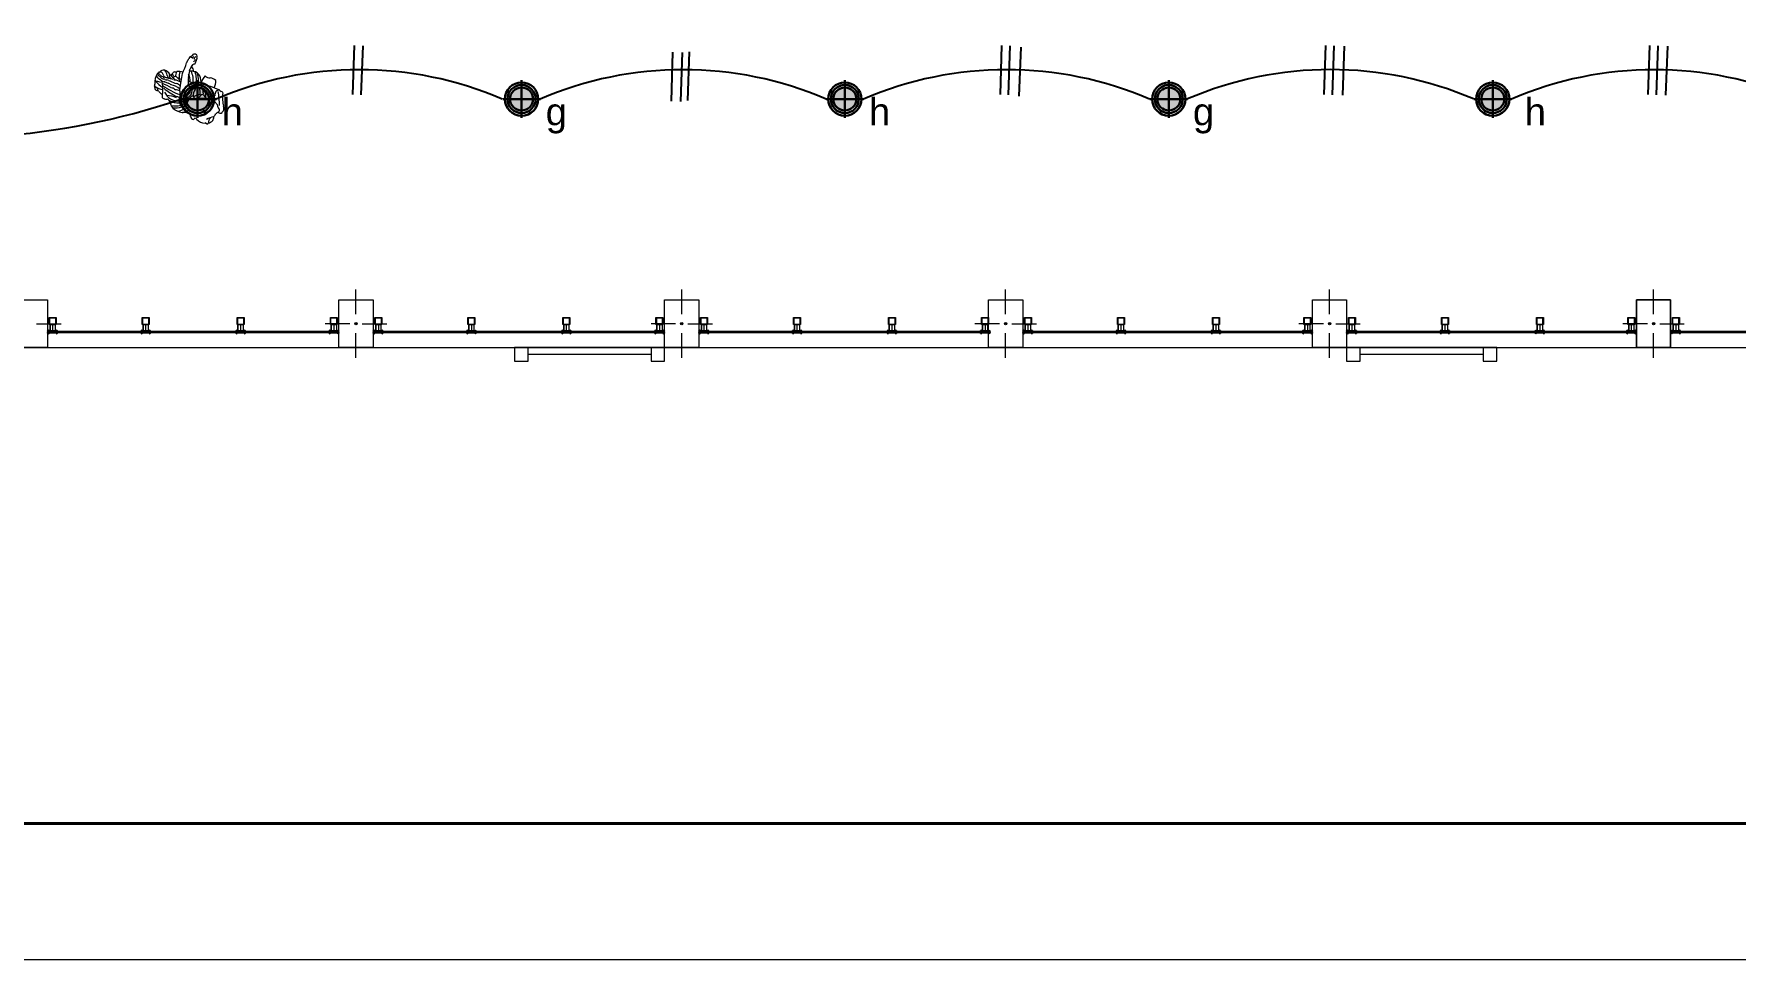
# Model space of a CAD drawing. Header units: metres. Extents: x -17 to 101, y 0 to 79.
# Drawn here: x 6.15 to 18.62, y 37.93 to 44.72 of the extents above; entities that cross this region are included whole.
import ezdxf
from ezdxf import colors
from ezdxf.entities.mleader import LeaderData, LeaderLine
from ezdxf.math import Vec2, Vec3

# ---------------------------------------------------------------- set-up
doc = ezdxf.new("R2010")
doc.units = ezdxf.units.M
doc.linetypes.add('HIDDEN2', pattern=[0.1875, 0.125, -0.0625])
for name, color, linetype, lineweight in [('ALUMBRADO', 1, 'Continuous', 30), ('Cotas varias El', 253, 'Continuous', 13), ('TOMACORRIENTE', 5, 'HIDDEN2', 30)]:
    doc.layers.add(name, color=color, linetype=linetype, lineweight=lineweight)
doc.styles.get("Standard").update_dxf_attribs({"font": 'arial.ttf'})
doc.styles.add('Textos pisos', font='arial.ttf', dxfattribs={"height": 0.1})

# ---------------------------------------------------------------- blocks, each defined once
blk = doc.blocks.new('LED PASILLO')
at = {"layer": 'ALUMBRADO'}
h = blk.add_hatch(color=202, dxfattribs=at)
h.dxf.hatch_style = 1
edge = h.paths.add_edge_path()
edge.add_line((0, 0.138), (0, -0.138))
edge.add_line((-0.138, 0), (0.138, 0))
edge = h.paths.add_edge_path()
edge.add_line((0, 0), (0, 0.085))
edge.add_arc((0, 0), 0.0845, 90, 180)
edge.add_line((-0.085, 0), (0, 0))
edge = h.paths.add_edge_path()
edge.add_line((0.085, 0), (0, 0))
edge.add_line((0, 0), (0, -0.085))
edge.add_arc((0, 0), 0.0845, 270, 360)
at = {"layer": 'ALUMBRADO', "color": 202}
for points in [[(0, 0.138), (0, -0.138)], [(-0.138, 0), (0.138, 0)]]:
    blk.add_lwpolyline(points, dxfattribs=at)
for radius in [0.122, 0.103, 0.0845]:
    blk.add_circle((0, 0), radius, dxfattribs=at)
blk = doc.blocks.new('_DOTBLANK')
at = {"color": 0, "linetype": 'ByBlock'}
blk.add_line((-0.5, 0), (-1, 0), dxfattribs=at)
blk.add_circle((0, 0), 0.5, dxfattribs=at)

msp = doc.modelspace()

# ---------------------------------------------------------------- linework, layer by layer
at = {"layer": 'ALUMBRADO', "color": 114, "lineweight": 25}
for points in [[(8.485, 44.273), (8.497, 44.632)], [(8.546, 44.271), (8.559, 44.63)], [(10.819, 44.225), (10.831, 44.583)], [(10.888, 44.221), (10.901, 44.58)], [(10.94, 44.228), (10.952, 44.587)], [(13.231, 44.273), (13.243, 44.632)], [(13.292, 44.271), (13.304, 44.63)], [(13.37, 44.261), (13.383, 44.619)], [(15.606, 44.273), (15.618, 44.632)], [(15.667, 44.271), (15.679, 44.63)], [(15.743, 44.268), (15.755, 44.627)], [(17.981, 44.273), (17.993, 44.632)], [(18.042, 44.271), (18.054, 44.63)], [(18.111, 44.269), (18.124, 44.628)]]:
    msp.add_lwpolyline(points, dxfattribs=at)
at = {"layer": 'ALUMBRADO', "lineweight": 25}
for centre, radius, start, end in [((8.531, 41.794), 2.661, 66.8092, 113.1903), ((10.906, 41.794), 2.661, 66.8092, 113.1903), ((13.276, 41.794), 2.661, 66.8092, 113.1903), ((15.651, 41.795), 2.661, 66.8092, 113.1903), ((18.026, 41.794), 2.661, 66.8092, 113.1903), ((5.511, 49.261), 5.305, 258.9378, 288.6586)]:
    msp.add_arc(centre, radius, start, end, dxfattribs=at)
at = {"layer": 'Cotas varias El'}
for p, q in [((7.464, 44.246), (7.455, 44.233)), ((6.264, 42.587), (6.302, 42.587)), ((6.264, 42.54), (6.264, 42.587)), ((6.264, 42.587), (6.264, 42.54)), ((6.264, 42.587), (6.302, 42.587)), ((6.264, 42.54), (6.264, 42.587)), ((6.264, 42.587), (6.264, 42.54)), ((6.283, 42.587), (6.283, 42.54)), ((6.283, 42.587), (6.283, 42.54)), ((6.302, 42.587), (6.302, 42.54)), ((6.302, 42.587), (6.302, 42.54)), ((6.302, 42.587), (6.302, 42.54)), ((6.302, 42.587), (6.302, 42.54)), ((6.946, 42.587), (6.984, 42.587)), ((6.946, 42.54), (6.946, 42.587)), ((6.946, 42.587), (6.946, 42.54)), ((6.946, 42.587), (6.984, 42.587)), ((6.946, 42.54), (6.946, 42.587)), ((6.946, 42.587), (6.946, 42.54)), ((6.965, 42.587), (6.965, 42.54)), ((6.965, 42.587), (6.965, 42.54)), ((6.984, 42.587), (6.984, 42.54)), ((6.984, 42.587), (6.984, 42.54)), ((6.984, 42.587), (6.984, 42.54)), ((6.984, 42.587), (6.984, 42.54)), ((7.642, 42.587), (7.68, 42.587)), ((7.642, 42.54), (7.642, 42.587)), ((7.642, 42.587), (7.642, 42.54)), ((7.642, 42.587), (7.68, 42.587)), ((7.642, 42.54), (7.642, 42.587)), ((7.642, 42.587), (7.642, 42.54)), ((7.661, 42.587), (7.661, 42.54)), ((7.661, 42.587), (7.661, 42.54)), ((7.68, 42.587), (7.68, 42.54)), ((7.68, 42.587), (7.68, 42.54)), ((7.68, 42.587), (7.68, 42.54)), ((7.68, 42.587), (7.68, 42.54)), ((8.325, 42.587), (8.363, 42.587)), ((8.325, 42.54), (8.325, 42.587)), ((8.325, 42.587), (8.325, 42.54)), ((8.325, 42.587), (8.363, 42.587)), ((8.325, 42.54), (8.325, 42.587)), ((8.325, 42.587), (8.325, 42.54)), ((8.344, 42.587), (8.344, 42.54)), ((8.344, 42.587), (8.344, 42.54)), ((8.363, 42.587), (8.363, 42.54)), ((8.363, 42.587), (8.363, 42.54)), ((8.363, 42.587), (8.363, 42.54)), ((8.363, 42.587), (8.363, 42.54)), ((8.652, 42.587), (8.69, 42.587)), ((8.652, 42.54), (8.652, 42.587)), ((8.652, 42.587), (8.652, 42.54)), ((8.652, 42.587), (8.69, 42.587)), ((8.652, 42.54), (8.652, 42.587)), ((8.652, 42.587), (8.652, 42.54)), ((8.671, 42.587), (8.671, 42.54)), ((8.671, 42.587), (8.671, 42.54)), ((8.69, 42.587), (8.69, 42.54)), ((8.69, 42.587), (8.69, 42.54)), ((8.69, 42.587), (8.69, 42.54)), ((8.69, 42.587), (8.69, 42.54)), ((9.334, 42.587), (9.372, 42.587)), ((9.334, 42.54), (9.334, 42.587)), ((9.334, 42.587), (9.334, 42.54)), ((9.334, 42.587), (9.372, 42.587)), ((9.334, 42.54), (9.334, 42.587)), ((9.334, 42.587), (9.334, 42.54)), ((9.353, 42.587), (9.353, 42.54)), ((9.353, 42.587), (9.353, 42.54)), ((9.372, 42.587), (9.372, 42.54)), ((9.372, 42.587), (9.372, 42.54)), ((9.372, 42.587), (9.372, 42.54)), ((9.372, 42.587), (9.372, 42.54)), ((10.03, 42.587), (10.068, 42.587)), ((10.03, 42.54), (10.03, 42.587)), ((10.03, 42.587), (10.03, 42.54)), ((10.03, 42.587), (10.068, 42.587)), ((10.03, 42.54), (10.03, 42.587)), ((10.03, 42.587), (10.03, 42.54)), ((10.049, 42.587), (10.049, 42.54)), ((10.049, 42.587), (10.049, 42.54)), ((10.068, 42.587), (10.068, 42.54)), ((10.068, 42.587), (10.068, 42.54)), ((10.068, 42.587), (10.068, 42.54)), ((10.068, 42.587), (10.068, 42.54)), ((10.713, 42.587), (10.751, 42.587)), ((10.713, 42.54), (10.713, 42.587)), ((10.713, 42.587), (10.713, 42.54)), ((10.713, 42.587), (10.751, 42.587)), ((10.713, 42.54), (10.713, 42.587)), ((10.713, 42.587), (10.713, 42.54)), ((10.732, 42.587), (10.732, 42.54)), ((10.732, 42.587), (10.732, 42.54)), ((10.751, 42.587), (10.751, 42.54)), ((10.751, 42.587), (10.751, 42.54)), ((10.751, 42.587), (10.751, 42.54)), ((10.751, 42.587), (10.751, 42.54)), ((11.039, 42.587), (11.077, 42.587)), ((11.039, 42.54), (11.039, 42.587)), ((11.039, 42.587), (11.039, 42.54)), ((11.039, 42.587), (11.077, 42.587)), ((11.039, 42.54), (11.039, 42.587)), ((11.039, 42.587), (11.039, 42.54)), ((11.058, 42.587), (11.058, 42.54)), ((11.058, 42.587), (11.058, 42.54)), ((11.077, 42.587), (11.077, 42.54)), ((11.077, 42.587), (11.077, 42.54)), ((11.077, 42.587), (11.077, 42.54)), ((11.077, 42.587), (11.077, 42.54)), ((11.721, 42.587), (11.759, 42.587)), ((11.721, 42.54), (11.721, 42.587)), ((11.721, 42.587), (11.721, 42.54)), ((11.721, 42.587), (11.759, 42.587)), ((11.721, 42.54), (11.721, 42.587)), ((11.721, 42.587), (11.721, 42.54)), ((11.74, 42.587), (11.74, 42.54)), ((11.74, 42.587), (11.74, 42.54)), ((11.759, 42.587), (11.759, 42.54)), ((11.759, 42.587), (11.759, 42.54)), ((11.759, 42.587), (11.759, 42.54)), ((11.759, 42.587), (11.759, 42.54)), ((12.417, 42.587), (12.455, 42.587)), ((12.417, 42.54), (12.417, 42.587)), ((12.417, 42.587), (12.417, 42.54)), ((12.417, 42.587), (12.455, 42.587)), ((12.417, 42.54), (12.417, 42.587)), ((12.417, 42.587), (12.417, 42.54)), ((12.436, 42.587), (12.436, 42.54)), ((12.436, 42.587), (12.436, 42.54)), ((12.455, 42.587), (12.455, 42.54)), ((12.455, 42.587), (12.455, 42.54)), ((12.455, 42.587), (12.455, 42.54)), ((12.455, 42.587), (12.455, 42.54)), ((13.1, 42.587), (13.138, 42.587)), ((13.1, 42.54), (13.1, 42.587)), ((13.1, 42.587), (13.1, 42.54)), ((13.1, 42.587), (13.138, 42.587)), ((13.1, 42.54), (13.1, 42.587)), ((13.1, 42.587), (13.1, 42.54)), ((13.119, 42.587), (13.119, 42.54)), ((13.119, 42.587), (13.119, 42.54)), ((13.138, 42.587), (13.138, 42.54)), ((13.138, 42.587), (13.138, 42.54)), ((13.138, 42.587), (13.138, 42.54)), ((13.138, 42.587), (13.138, 42.54)), ((13.414, 42.587), (13.452, 42.587)), ((13.414, 42.54), (13.414, 42.587)), ((13.414, 42.587), (13.414, 42.54)), ((13.414, 42.587), (13.452, 42.587)), ((13.414, 42.54), (13.414, 42.587)), ((13.414, 42.587), (13.414, 42.54)), ((13.433, 42.587), (13.433, 42.54)), ((13.433, 42.587), (13.433, 42.54)), ((13.452, 42.587), (13.452, 42.54)), ((13.452, 42.587), (13.452, 42.54)), ((13.452, 42.587), (13.452, 42.54)), ((13.452, 42.587), (13.452, 42.54)), ((14.096, 42.587), (14.134, 42.587)), ((14.096, 42.54), (14.096, 42.587)), ((14.096, 42.587), (14.096, 42.54)), ((14.096, 42.587), (14.134, 42.587)), ((14.096, 42.54), (14.096, 42.587)), ((14.096, 42.587), (14.096, 42.54)), ((14.115, 42.587), (14.115, 42.54)), ((14.115, 42.587), (14.115, 42.54)), ((14.134, 42.587), (14.134, 42.54)), ((14.134, 42.587), (14.134, 42.54)), ((14.134, 42.587), (14.134, 42.54)), ((14.134, 42.587), (14.134, 42.54)), ((14.792, 42.587), (14.83, 42.587)), ((14.792, 42.54), (14.792, 42.587)), ((14.792, 42.587), (14.792, 42.54)), ((14.792, 42.587), (14.83, 42.587)), ((14.792, 42.54), (14.792, 42.587)), ((14.792, 42.587), (14.792, 42.54)), ((14.811, 42.587), (14.811, 42.54)), ((14.811, 42.587), (14.811, 42.54)), ((14.83, 42.587), (14.83, 42.54)), ((14.83, 42.587), (14.83, 42.54)), ((14.83, 42.587), (14.83, 42.54)), ((14.83, 42.587), (14.83, 42.54)), ((15.463, 42.587), (15.501, 42.587)), ((15.463, 42.54), (15.463, 42.587)), ((15.463, 42.587), (15.463, 42.54)), ((15.463, 42.587), (15.501, 42.587)), ((15.463, 42.54), (15.463, 42.587)), ((15.463, 42.587), (15.463, 42.54)), ((15.482, 42.587), (15.482, 42.54)), ((15.482, 42.587), (15.482, 42.54)), ((15.501, 42.587), (15.501, 42.54)), ((15.501, 42.587), (15.501, 42.54)), ((15.501, 42.587), (15.501, 42.54)), ((15.501, 42.587), (15.501, 42.54)), ((15.789, 42.587), (15.827, 42.587)), ((15.789, 42.54), (15.789, 42.587)), ((15.789, 42.587), (15.789, 42.54)), ((15.789, 42.587), (15.827, 42.587)), ((15.789, 42.54), (15.789, 42.587)), ((15.789, 42.587), (15.789, 42.54)), ((15.808, 42.587), (15.808, 42.54)), ((15.808, 42.587), (15.808, 42.54)), ((15.827, 42.587), (15.827, 42.54)), ((15.827, 42.587), (15.827, 42.54)), ((15.827, 42.587), (15.827, 42.54)), ((15.827, 42.587), (15.827, 42.54)), ((16.471, 42.587), (16.509, 42.587)), ((16.471, 42.54), (16.471, 42.587)), ((16.471, 42.587), (16.471, 42.54)), ((16.471, 42.587), (16.509, 42.587)), ((16.471, 42.54), (16.471, 42.587)), ((16.471, 42.587), (16.471, 42.54)), ((16.49, 42.587), (16.49, 42.54)), ((16.49, 42.587), (16.49, 42.54)), ((16.509, 42.587), (16.509, 42.54)), ((16.509, 42.587), (16.509, 42.54)), ((16.509, 42.587), (16.509, 42.54)), ((16.509, 42.587), (16.509, 42.54)), ((17.167, 42.587), (17.205, 42.587)), ((17.167, 42.54), (17.167, 42.587)), ((17.167, 42.587), (17.167, 42.54)), ((17.167, 42.587), (17.205, 42.587)), ((17.167, 42.54), (17.167, 42.587)), ((17.167, 42.587), (17.167, 42.54)), ((17.186, 42.587), (17.186, 42.54)), ((17.186, 42.587), (17.186, 42.54)), ((17.205, 42.587), (17.205, 42.54)), ((17.205, 42.587), (17.205, 42.54)), ((17.205, 42.587), (17.205, 42.54)), ((17.205, 42.587), (17.205, 42.54)), ((17.838, 42.587), (17.876, 42.587)), ((17.838, 42.54), (17.838, 42.587)), ((17.838, 42.587), (17.838, 42.54)), ((17.838, 42.587), (17.876, 42.587)), ((17.838, 42.54), (17.838, 42.587)), ((17.838, 42.587), (17.838, 42.54)), ((17.857, 42.587), (17.857, 42.54)), ((17.857, 42.587), (17.857, 42.54)), ((17.876, 42.587), (17.876, 42.54)), ((17.876, 42.587), (17.876, 42.54)), ((17.876, 42.587), (17.876, 42.54)), ((17.876, 42.587), (17.876, 42.54)), ((18.164, 42.587), (18.202, 42.587)), ((18.164, 42.54), (18.164, 42.587)), ((18.164, 42.587), (18.164, 42.54)), ((18.164, 42.587), (18.202, 42.587)), ((18.164, 42.54), (18.164, 42.587)), ((18.164, 42.587), (18.164, 42.54)), ((18.183, 42.587), (18.183, 42.54)), ((18.183, 42.587), (18.183, 42.54)), ((18.202, 42.587), (18.202, 42.54)), ((18.202, 42.587), (18.202, 42.54)), ((18.202, 42.587), (18.202, 42.54)), ((18.202, 42.587), (18.202, 42.54)), ((6.302, 42.54), (6.264, 42.54)), ((6.302, 42.54), (6.264, 42.54)), ((6.984, 42.54), (6.946, 42.54)), ((6.984, 42.54), (6.946, 42.54)), ((7.68, 42.54), (7.642, 42.54)), ((7.68, 42.54), (7.642, 42.54)), ((8.363, 42.54), (8.325, 42.54)), ((8.363, 42.54), (8.325, 42.54)), ((8.69, 42.54), (8.651, 42.54)), ((8.69, 42.54), (8.651, 42.54)), ((9.372, 42.54), (9.334, 42.54)), ((9.372, 42.54), (9.334, 42.54)), ((10.068, 42.54), (10.03, 42.54)), ((10.068, 42.54), (10.03, 42.54)), ((10.751, 42.54), (10.713, 42.54)), ((10.751, 42.54), (10.713, 42.54)), ((11.077, 42.54), (11.039, 42.54)), ((11.077, 42.54), (11.039, 42.54)), ((11.759, 42.54), (11.721, 42.54)), ((11.759, 42.54), (11.721, 42.54)), ((12.455, 42.54), (12.417, 42.54)), ((12.455, 42.54), (12.417, 42.54)), ((13.138, 42.54), (13.1, 42.54)), ((13.138, 42.54), (13.1, 42.54)), ((13.452, 42.54), (13.414, 42.54)), ((13.452, 42.54), (13.414, 42.54)), ((14.134, 42.54), (14.096, 42.54)), ((14.134, 42.54), (14.096, 42.54)), ((14.83, 42.54), (14.792, 42.54)), ((14.83, 42.54), (14.792, 42.54)), ((15.501, 42.54), (15.463, 42.54)), ((15.501, 42.54), (15.463, 42.54)), ((15.827, 42.54), (15.789, 42.54)), ((15.827, 42.54), (15.789, 42.54)), ((16.509, 42.54), (16.471, 42.54)), ((16.509, 42.54), (16.471, 42.54)), ((17.205, 42.54), (17.167, 42.54)), ((17.205, 42.54), (17.167, 42.54)), ((17.876, 42.54), (17.838, 42.54)), ((17.876, 42.54), (17.838, 42.54)), ((18.202, 42.54), (18.164, 42.54)), ((18.202, 42.54), (18.164, 42.54)), ((6.245, 42.418), (8.382, 42.418)), ((8.632, 42.418), (10.757, 42.418))]:
    msp.add_line(p, q, dxfattribs=at)
at = {"layer": 'Cotas varias El', "linetype": 'Continuous'}
for p, q in [((8.507, 42.663), (8.507, 42.843)), ((10.895, 42.663), (10.895, 42.843)), ((13.27, 42.663), (13.27, 42.843)), ((15.645, 42.663), (15.645, 42.843)), ((18.02, 42.663), (18.02, 42.843)), ((6.165, 42.593), (6.345, 42.593)), ((8.462, 42.593), (8.282, 42.593)), ((8.552, 42.593), (8.732, 42.593)), ((10.85, 42.593), (10.67, 42.593)), ((10.94, 42.593), (11.12, 42.593)), ((13.225, 42.593), (13.045, 42.593)), ((13.315, 42.593), (13.495, 42.593)), ((15.6, 42.593), (15.42, 42.593)), ((15.69, 42.593), (15.87, 42.593)), ((17.975, 42.593), (17.795, 42.593)), ((18.065, 42.593), (18.245, 42.593)), ((8.507, 42.343), (8.507, 42.523)), ((10.895, 42.343), (10.895, 42.523)), ((13.27, 42.343), (13.27, 42.523)), ((15.645, 42.343), (15.645, 42.523)), ((18.02, 42.343), (18.02, 42.523)), ((9.67, 42.418), (9.67, 42.319)), ((9.769, 42.418), (9.67, 42.418)), ((9.67, 42.319), (9.769, 42.319)), ((9.769, 42.319), (9.769, 42.418)), ((10.671, 42.418), (10.671, 42.319)), ((10.77, 42.418), (10.671, 42.418)), ((10.671, 42.319), (10.77, 42.319)), ((10.77, 42.319), (10.77, 42.418)), ((15.77, 42.418), (15.77, 42.319)), ((15.869, 42.418), (15.77, 42.418)), ((15.77, 42.319), (15.869, 42.319)), ((15.869, 42.319), (15.869, 42.418)), ((16.771, 42.418), (16.771, 42.319)), ((16.87, 42.418), (16.771, 42.418)), ((16.771, 42.319), (16.87, 42.319)), ((16.87, 42.319), (16.87, 42.418))]:
    msp.add_line(p, q, dxfattribs=at)
at = {"layer": 'Cotas varias El'}
for points in [[(0, 73.43), (50.1, 73.43), (50.1, 37.93), (0, 37.93), (0, 73.43)], [(5.995, 45.718), (5.995, 42.418), (34.795, 42.418), (34.795, 45.718)]]:
    msp.add_lwpolyline(points, dxfattribs=at)
at = {"layer": 'Cotas varias El', "lineweight": 40}
msp.add_lwpolyline([(1, 72.43), (49.1, 72.43), (49.1, 38.93), (1, 38.93)], close=True, dxfattribs=at)
at = {"layer": 'Cotas varias El', "linetype": 'Continuous'}
for points in [[(6.245, 42.418), (5.995, 42.418), (5.995, 42.768), (6.245, 42.768)], [(8.632, 42.418), (8.382, 42.418), (8.382, 42.768), (8.632, 42.768)], [(11.02, 42.418), (10.77, 42.418), (10.77, 42.768), (11.02, 42.768)], [(13.395, 42.418), (13.145, 42.418), (13.145, 42.768), (13.395, 42.768)], [(15.77, 42.418), (15.52, 42.418), (15.52, 42.768), (15.77, 42.768)], [(18.145, 42.418), (17.895, 42.418), (17.895, 42.768), (18.145, 42.768)]]:
    msp.add_lwpolyline(points, close=True, dxfattribs=at)
at = {"layer": 'Cotas varias El'}
for points in [[(18.145, 42.768), (17.895, 42.768), (17.895, 42.418), (18.145, 42.418)], [(6.309, 42.587), (6.306, 42.587), (6.258, 42.587), (6.258, 42.589), (6.258, 42.635), (6.258, 42.638), (6.309, 42.638), (6.309, 42.635)], [(6.306, 42.589), (6.306, 42.635), (6.26, 42.635), (6.26, 42.589)], [(8.696, 42.587), (8.694, 42.587), (8.645, 42.587), (8.645, 42.589), (8.645, 42.635), (8.645, 42.638), (8.696, 42.638), (8.696, 42.635)], [(8.694, 42.589), (8.694, 42.635), (8.648, 42.635), (8.648, 42.589)], [(11.084, 42.587), (11.081, 42.587), (11.033, 42.587), (11.033, 42.589), (11.033, 42.635), (11.033, 42.638), (11.084, 42.638), (11.084, 42.635)], [(11.081, 42.589), (11.081, 42.635), (11.035, 42.635), (11.035, 42.589)], [(13.459, 42.587), (13.457, 42.587), (13.408, 42.587), (13.408, 42.589), (13.408, 42.635), (13.408, 42.638), (13.459, 42.638), (13.459, 42.635)], [(13.457, 42.589), (13.457, 42.635), (13.41, 42.635), (13.41, 42.589)], [(15.834, 42.587), (15.831, 42.587), (15.783, 42.587), (15.783, 42.589), (15.783, 42.635), (15.783, 42.638), (15.834, 42.638), (15.834, 42.635)], [(15.831, 42.589), (15.831, 42.635), (15.785, 42.635), (15.785, 42.589)], [(18.209, 42.587), (18.206, 42.587), (18.158, 42.587), (18.158, 42.589), (18.158, 42.635), (18.158, 42.638), (18.209, 42.638), (18.209, 42.635)], [(18.206, 42.589), (18.206, 42.635), (18.16, 42.635), (18.16, 42.589)], [(6.245, 42.529), (8.382, 42.529), (8.382, 42.537), (6.245, 42.537)], [(8.632, 42.529), (10.77, 42.529), (10.77, 42.537), (8.632, 42.537)], [(11.02, 42.529), (13.157, 42.529), (13.157, 42.537), (11.02, 42.537)], [(13.395, 42.529), (15.52, 42.529), (15.52, 42.537), (13.395, 42.537)], [(15.77, 42.529), (17.895, 42.529), (17.895, 42.537), (15.77, 42.537)], [(18.145, 42.529), (20.27, 42.529), (20.27, 42.537), (18.145, 42.537)]]:
    msp.add_lwpolyline(points, close=True, dxfattribs=at)
at = {"layer": 'Cotas varias El', "flags": 128}
for points in [[(6.991, 42.587), (6.988, 42.587), (6.94, 42.587), (6.94, 42.589), (6.94, 42.635), (6.94, 42.638), (6.991, 42.638), (6.991, 42.635)], [(6.988, 42.589), (6.988, 42.635), (6.942, 42.635), (6.942, 42.589)], [(7.687, 42.587), (7.684, 42.587), (7.636, 42.587), (7.636, 42.589), (7.636, 42.635), (7.636, 42.638), (7.687, 42.638), (7.687, 42.635)], [(7.684, 42.589), (7.684, 42.635), (7.638, 42.635), (7.638, 42.589)], [(8.37, 42.587), (8.367, 42.587), (8.319, 42.587), (8.319, 42.589), (8.319, 42.635), (8.319, 42.638), (8.37, 42.638), (8.37, 42.635)], [(8.367, 42.589), (8.367, 42.635), (8.321, 42.635), (8.321, 42.589)], [(9.378, 42.587), (9.376, 42.587), (9.327, 42.587), (9.327, 42.589), (9.327, 42.635), (9.327, 42.638), (9.378, 42.638), (9.378, 42.635)], [(9.376, 42.589), (9.376, 42.635), (9.33, 42.635), (9.33, 42.589)], [(10.074, 42.587), (10.072, 42.587), (10.023, 42.587), (10.023, 42.589), (10.023, 42.635), (10.023, 42.638), (10.074, 42.638), (10.074, 42.635)], [(10.072, 42.589), (10.072, 42.635), (10.026, 42.635), (10.026, 42.589)], [(10.757, 42.587), (10.755, 42.587), (10.706, 42.587), (10.706, 42.589), (10.706, 42.635), (10.706, 42.638), (10.757, 42.638), (10.757, 42.635)], [(10.755, 42.589), (10.755, 42.635), (10.709, 42.635), (10.709, 42.589)], [(11.766, 42.587), (11.763, 42.587), (11.715, 42.587), (11.715, 42.589), (11.715, 42.635), (11.715, 42.638), (11.766, 42.638), (11.766, 42.635)], [(11.763, 42.589), (11.763, 42.635), (11.717, 42.635), (11.717, 42.589)], [(12.462, 42.587), (12.459, 42.587), (12.411, 42.587), (12.411, 42.589), (12.411, 42.635), (12.411, 42.638), (12.462, 42.638), (12.462, 42.635)], [(12.459, 42.589), (12.459, 42.635), (12.413, 42.635), (12.413, 42.589)], [(13.145, 42.587), (13.142, 42.587), (13.094, 42.587), (13.094, 42.589), (13.094, 42.635), (13.094, 42.638), (13.145, 42.638), (13.145, 42.635)], [(13.142, 42.589), (13.142, 42.635), (13.096, 42.635), (13.096, 42.589)], [(14.141, 42.587), (14.139, 42.587), (14.09, 42.587), (14.09, 42.589), (14.09, 42.635), (14.09, 42.638), (14.141, 42.638), (14.141, 42.635)], [(14.139, 42.589), (14.139, 42.635), (14.092, 42.635), (14.092, 42.589)], [(14.837, 42.587), (14.835, 42.587), (14.786, 42.587), (14.786, 42.589), (14.786, 42.635), (14.786, 42.638), (14.837, 42.638), (14.837, 42.635)], [(14.835, 42.589), (14.835, 42.635), (14.788, 42.635), (14.788, 42.589)], [(15.507, 42.587), (15.505, 42.587), (15.456, 42.587), (15.456, 42.589), (15.456, 42.635), (15.456, 42.638), (15.507, 42.638), (15.507, 42.635)], [(15.505, 42.589), (15.505, 42.635), (15.459, 42.635), (15.459, 42.589)], [(16.516, 42.587), (16.513, 42.587), (16.465, 42.587), (16.465, 42.589), (16.465, 42.635), (16.465, 42.638), (16.516, 42.638), (16.516, 42.635)], [(16.513, 42.589), (16.513, 42.635), (16.467, 42.635), (16.467, 42.589)], [(17.212, 42.587), (17.209, 42.587), (17.161, 42.587), (17.161, 42.589), (17.161, 42.635), (17.161, 42.638), (17.212, 42.638), (17.212, 42.635)], [(17.209, 42.589), (17.209, 42.635), (17.163, 42.635), (17.163, 42.589)], [(17.882, 42.587), (17.88, 42.587), (17.831, 42.587), (17.831, 42.589), (17.831, 42.635), (17.831, 42.638), (17.882, 42.638), (17.882, 42.635)], [(17.88, 42.589), (17.88, 42.635), (17.834, 42.635), (17.834, 42.589)], [(6.321, 42.538), (6.27, 42.538), (6.245, 42.538), (6.245, 42.54), (6.27, 42.54), (6.321, 42.54)], [(6.321, 42.538), (6.245, 42.538), (6.245, 42.54), (6.321, 42.54)], [(6.321, 42.525), (6.245, 42.525), (6.245, 42.528), (6.321, 42.528)], [(6.321, 42.525), (6.245, 42.525), (6.245, 42.528), (6.321, 42.528)], [(7.003, 42.538), (6.953, 42.538), (6.927, 42.538), (6.927, 42.54), (6.953, 42.54), (7.003, 42.54)], [(7.003, 42.538), (6.927, 42.538), (6.927, 42.54), (7.003, 42.54)], [(7.003, 42.525), (6.927, 42.525), (6.927, 42.528), (7.003, 42.528)], [(7.003, 42.525), (6.927, 42.525), (6.927, 42.528), (7.003, 42.528)], [(7.699, 42.538), (7.649, 42.538), (7.623, 42.538), (7.623, 42.54), (7.649, 42.54), (7.699, 42.54)], [(7.699, 42.538), (7.623, 42.538), (7.623, 42.54), (7.699, 42.54)], [(7.699, 42.525), (7.623, 42.525), (7.623, 42.528), (7.699, 42.528)], [(7.699, 42.525), (7.623, 42.525), (7.623, 42.528), (7.699, 42.528)], [(8.382, 42.538), (8.332, 42.538), (8.306, 42.538), (8.306, 42.54), (8.332, 42.54), (8.382, 42.54)], [(8.382, 42.538), (8.306, 42.538), (8.306, 42.54), (8.382, 42.54)], [(8.382, 42.525), (8.306, 42.525), (8.306, 42.528), (8.382, 42.528)], [(8.382, 42.525), (8.306, 42.525), (8.306, 42.528), (8.382, 42.528)], [(8.709, 42.538), (8.658, 42.538), (8.632, 42.538), (8.632, 42.54), (8.658, 42.54), (8.709, 42.54)], [(8.709, 42.538), (8.632, 42.538), (8.632, 42.54), (8.709, 42.54)], [(8.709, 42.525), (8.632, 42.525), (8.632, 42.528), (8.709, 42.528)], [(8.709, 42.525), (8.632, 42.525), (8.632, 42.528), (8.709, 42.528)], [(9.391, 42.538), (9.34, 42.538), (9.315, 42.538), (9.315, 42.54), (9.34, 42.54), (9.391, 42.54)], [(9.391, 42.538), (9.315, 42.538), (9.315, 42.54), (9.391, 42.54)], [(9.391, 42.525), (9.315, 42.525), (9.315, 42.528), (9.391, 42.528)], [(9.391, 42.525), (9.315, 42.525), (9.315, 42.528), (9.391, 42.528)], [(10.087, 42.538), (10.036, 42.538), (10.011, 42.538), (10.011, 42.54), (10.036, 42.54), (10.087, 42.54)], [(10.087, 42.538), (10.011, 42.538), (10.011, 42.54), (10.087, 42.54)], [(10.087, 42.525), (10.011, 42.525), (10.011, 42.528), (10.087, 42.528)], [(10.087, 42.525), (10.011, 42.525), (10.011, 42.528), (10.087, 42.528)], [(10.77, 42.538), (10.719, 42.538), (10.694, 42.538), (10.694, 42.54), (10.719, 42.54), (10.77, 42.54)], [(10.77, 42.538), (10.694, 42.538), (10.694, 42.54), (10.77, 42.54)], [(10.77, 42.525), (10.694, 42.525), (10.694, 42.528), (10.77, 42.528)], [(10.77, 42.525), (10.694, 42.525), (10.694, 42.528), (10.77, 42.528)], [(11.096, 42.538), (11.045, 42.538), (11.02, 42.538), (11.02, 42.54), (11.045, 42.54), (11.096, 42.54)], [(11.096, 42.538), (11.02, 42.538), (11.02, 42.54), (11.096, 42.54)], [(11.096, 42.525), (11.02, 42.525), (11.02, 42.528), (11.096, 42.528)], [(11.096, 42.525), (11.02, 42.525), (11.02, 42.528), (11.096, 42.528)], [(11.778, 42.538), (11.728, 42.538), (11.702, 42.538), (11.702, 42.54), (11.728, 42.54), (11.778, 42.54)], [(11.778, 42.538), (11.702, 42.538), (11.702, 42.54), (11.778, 42.54)], [(11.778, 42.525), (11.702, 42.525), (11.702, 42.528), (11.778, 42.528)], [(11.778, 42.525), (11.702, 42.525), (11.702, 42.528), (11.778, 42.528)], [(12.474, 42.538), (12.424, 42.538), (12.398, 42.538), (12.398, 42.54), (12.424, 42.54), (12.474, 42.54)], [(12.474, 42.538), (12.398, 42.538), (12.398, 42.54), (12.474, 42.54)], [(12.474, 42.525), (12.398, 42.525), (12.398, 42.528), (12.474, 42.528)], [(12.474, 42.525), (12.398, 42.525), (12.398, 42.528), (12.474, 42.528)], [(13.157, 42.538), (13.107, 42.538), (13.081, 42.538), (13.081, 42.54), (13.107, 42.54), (13.157, 42.54)], [(13.157, 42.538), (13.081, 42.538), (13.081, 42.54), (13.157, 42.54)], [(13.157, 42.525), (13.081, 42.525), (13.081, 42.528), (13.157, 42.528)], [(13.157, 42.525), (13.081, 42.525), (13.081, 42.528), (13.157, 42.528)], [(13.471, 42.538), (13.42, 42.538), (13.395, 42.538), (13.395, 42.54), (13.42, 42.54), (13.471, 42.54)], [(13.471, 42.538), (13.395, 42.538), (13.395, 42.54), (13.471, 42.54)], [(13.471, 42.525), (13.395, 42.525), (13.395, 42.528), (13.471, 42.528)], [(13.471, 42.525), (13.395, 42.525), (13.395, 42.528), (13.471, 42.528)], [(14.154, 42.538), (14.103, 42.538), (14.077, 42.538), (14.077, 42.54), (14.103, 42.54), (14.154, 42.54)], [(14.154, 42.538), (14.077, 42.538), (14.077, 42.54), (14.154, 42.54)], [(14.154, 42.525), (14.077, 42.525), (14.077, 42.528), (14.154, 42.528)], [(14.154, 42.525), (14.077, 42.525), (14.077, 42.528), (14.154, 42.528)], [(14.85, 42.538), (14.799, 42.538), (14.773, 42.538), (14.773, 42.54), (14.799, 42.54), (14.85, 42.54)], [(14.85, 42.538), (14.773, 42.538), (14.773, 42.54), (14.85, 42.54)], [(14.85, 42.525), (14.773, 42.525), (14.773, 42.528), (14.85, 42.528)], [(14.85, 42.525), (14.773, 42.525), (14.773, 42.528), (14.85, 42.528)], [(15.52, 42.538), (15.469, 42.538), (15.444, 42.538), (15.444, 42.54), (15.469, 42.54), (15.52, 42.54)], [(15.52, 42.538), (15.444, 42.538), (15.444, 42.54), (15.52, 42.54)], [(15.52, 42.525), (15.444, 42.525), (15.444, 42.528), (15.52, 42.528)], [(15.52, 42.525), (15.444, 42.525), (15.444, 42.528), (15.52, 42.528)], [(15.846, 42.538), (15.795, 42.538), (15.77, 42.538), (15.77, 42.54), (15.795, 42.54), (15.846, 42.54)], [(15.846, 42.538), (15.77, 42.538), (15.77, 42.54), (15.846, 42.54)], [(15.846, 42.525), (15.77, 42.525), (15.77, 42.528), (15.846, 42.528)], [(15.846, 42.525), (15.77, 42.525), (15.77, 42.528), (15.846, 42.528)], [(16.528, 42.538), (16.478, 42.538), (16.452, 42.538), (16.452, 42.54), (16.478, 42.54), (16.528, 42.54)], [(16.528, 42.538), (16.452, 42.538), (16.452, 42.54), (16.528, 42.54)], [(16.528, 42.525), (16.452, 42.525), (16.452, 42.528), (16.528, 42.528)], [(16.528, 42.525), (16.452, 42.525), (16.452, 42.528), (16.528, 42.528)], [(17.224, 42.538), (17.174, 42.538), (17.148, 42.538), (17.148, 42.54), (17.174, 42.54), (17.224, 42.54)], [(17.224, 42.538), (17.148, 42.538), (17.148, 42.54), (17.224, 42.54)], [(17.224, 42.525), (17.148, 42.525), (17.148, 42.528), (17.224, 42.528)], [(17.224, 42.525), (17.148, 42.525), (17.148, 42.528), (17.224, 42.528)], [(17.895, 42.538), (17.844, 42.538), (17.819, 42.538), (17.819, 42.54), (17.844, 42.54), (17.895, 42.54)], [(17.895, 42.538), (17.819, 42.538), (17.819, 42.54), (17.895, 42.54)], [(17.895, 42.525), (17.819, 42.525), (17.819, 42.528), (17.895, 42.528)], [(17.895, 42.525), (17.819, 42.525), (17.819, 42.528), (17.895, 42.528)], [(18.221, 42.538), (18.17, 42.538), (18.145, 42.538), (18.145, 42.54), (18.17, 42.54), (18.221, 42.54)], [(18.221, 42.538), (18.145, 42.538), (18.145, 42.54), (18.221, 42.54)], [(18.221, 42.525), (18.145, 42.525), (18.145, 42.528), (18.221, 42.528)], [(18.221, 42.525), (18.145, 42.525), (18.145, 42.528), (18.221, 42.528)]]:
    msp.add_lwpolyline(points, close=True, dxfattribs=at)
at = {"layer": 'Cotas varias El', "linetype": 'Continuous', "flags": 128}
for points in [[(10.671, 42.418), (9.769, 42.418)], [(9.769, 42.369), (10.671, 42.369)], [(16.771, 42.418), (15.869, 42.418)], [(15.869, 42.369), (16.771, 42.369)]]:
    msp.add_lwpolyline(points, dxfattribs=at)
at = {"layer": 'Cotas varias El', "linetype": 'Continuous'}
for centre in [(8.507, 42.593), (10.895, 42.593), (13.27, 42.593), (15.645, 42.593), (18.02, 42.593)]:
    msp.add_circle(centre, 0.00871, dxfattribs=at)
at = {"layer": 'Cotas varias El'}
for centre, radius, start, end in [((7.316, 44.524), 0.0365, 130.0156, 159.5243), ((7.282, 44.592), 0.0414, 284.3483, 325.0817), ((7.267, 44.55), 0.0354, 347.6913, 8.3285), ((7.193, 44.615), 0.14, 326.092, 334.0275), ((7.367, 44.185), 0.387, 95.4246, 97.5078), ((7.347, 44.527), 0.0276, 121.7023, 169.665), ((7.312, 44.522), 0.0509, 54.7709, 68.5638), ((8.846, 44.165), 1.552, 165.8174, 166.9866), ((7.28, 44.556), 0.0618, 350.5313, 7.2719), ((7.151, 44.36), 0.12, 144.6927, 185.3995), ((6.368, 43.514), 1.133, 51.1257, 53.1382), ((7.043, 44.462), 0.0342, 287.1843, 316.0243), ((6.73, 43.967), 0.564, 52.5901, 55.0256), ((7.072, 44.421), 0.0168, 66.8764, 106.5042), ((7.097, 44.415), 0.0374, 78.761, 142.0081), ((7.052, 44.394), 0.0501, 31.9897, 58.0836), ((7.075, 44.408), 0.0234, 5.4265, 33.4977), ((7.078, 44.383), 0.074, 31.4222, 68.6352), ((7.037, 44.399), 0.0864, 11.1655, 37.9756), ((7.169, 44.415), 0.0316, 162.4653, 232.5152), ((7.15, 44.425), 0.00954, 196.4924, 269.807), ((7.137, 44.439), 0.0275, 297.6435, 326.5152), ((7.187, 44.41), 0.0305, 106.2808, 152.083), ((7.007, 44.318), 0.187, 26.5446, 34.7492), ((7.185, 44.466), 0.0271, 256.9959, 292.063), ((7.244, 44.409), 0.0601, 149.7433, 184.9135), ((7.209, 44.376), 0.0661, 64.6205, 102.4104), ((7.301, 44.403), 0.0905, 155.271, 187.5393), ((10.928, 43.745), 3.757, 169.5236, 171.3791), ((6.972, 44.574), 0.3, 330.8545, 346.7325), ((7.466, 44.415), 0.221, 149.0929, 155.9626), ((7.267, 44.543), 0.0167, 301.4945, 336.0064), ((7.976, 44.316), 0.703, 169.2416, 173.2392), ((7.183, 44.374), 0.108, 356.1979, 25.924), ((7.3, 44.376), 0.0686, 76.3516, 103.452), ((7.341, 44.432), 0.0579, 137.2639, 165.6274), ((7.165, 44.377), 0.149, 351.2192, 26.8028), ((7.263, 44.493), 0.0416, 329.594, 348.7009), ((7.277, 44.446), 0.0397, 354.2566, 49.1805), ((7.322, 44.476), 0.02, 81.1574, 155.7931), ((7.429, 44.433), 0.137, 136.0243, 145.551), ((7.305, 44.379), 0.0643, 29.0249, 79.7754), ((7.27, 44.532), 0.0654, 327.0646, 345.1723), ((7.189, 44.388), 0.148, 341.9298, 20.3346), ((7.164, 44.373), 0.189, 345.7599, 17.2272), ((6.982, 44.353), 0.0504, 339.4324, 355.8283), ((7.186, 44.355), 0.158, 187.1929, 196.2789), ((7.05, 44.389), 0.0207, 211.425, 257.7225), ((7.052, 44.327), 0.0244, 222.1236, 273.9997), ((7.114, 44.441), 0.134, 233.8334, 260.1481), ((7.188, 44.485), 0.188, 217.0934, 238.7604), ((7.167, 44.518), 0.166, 220.9966, 235.962), ((6.988, 44.049), 0.325, 74.1775, 79.7923), ((7.009, 44.297), 0.0467, 5.1556, 24.9183), ((6.791, 43.961), 0.431, 51.1056, 52.3648), ((7.119, 44.343), 0.0748, 218.6715, 240.881), ((7.12, 44.465), 0.0685, 225.9661, 247.3192), ((7.109, 44.416), 0.0499, 225.8908, 260.1354), ((7.123, 44.445), 0.0664, 228.0146, 244.8468), ((6.879, 44.313), 0.213, 348.7962, 16.6069), ((6.494, 43.057), 1.427, 62.2851, 65.4768), ((7.423, 44.824), 0.589, 235.5131, 249.3792), ((7.098, 44.425), 0.0241, 259.4761, 278.6155), ((7.091, 44.273), 0.113, 82.4901, 88.1303), ((7.131, 44.429), 0.0381, 209.5304, 229.6665), ((7.548, 44.906), 0.74, 232.4869, 241.418), ((7.102, 44.355), 0.0118, 67.8232, 99.3556), ((7.091, 44.36), 0.0428, 67.0594, 74.534), ((7.126, 44.432), 0.0519, 247.7274, 264.178), ((7.136, 44.507), 0.111, 254.8064, 261.9306), ((7.151, 44.434), 0.0805, 236.7277, 255.4284), ((7.123, 44.414), 0.00312, 135.5274, 218.9002), ((7.244, 44.473), 0.137, 206.756, 215.3249), ((7.121, 44.371), 0.0254, 76.2776, 89.5039), ((7.111, 44.33), 0.0513, 63.0131, 79.4322), ((7.156, 44.466), 0.076, 246.8167, 265.6089), ((7.036, 44.114), 0.259, 63.0601, 68.6482), ((7.16, 44.424), 0.0541, 242.1298, 257.5254), ((6.973, 44.22), 0.262, 37.7196, 48.1434), ((7.217, 44.484), 0.133, 238.5091, 259.0644), ((7.126, 44.309), 0.0845, 60.3453, 73.0895), ((7.114, 44.189), 0.161, 51.7333, 75.8853), ((7.141, 44.198), 0.124, 76.4003, 81.9987), ((7.183, 44.387), 0.017, 86.622, 154.5004), ((7.18, 44.413), 0.0323, 248.4014, 271.0207), ((7.281, 44.438), 0.163, 227.053, 232.9764), ((7.147, 44.252), 0.133, 66.0935, 75.3545), ((7.188, 44.263), 0.0451, 50.1193, 96.2777), ((7.163, 44.341), 0.0669, 60.0588, 71.0585), ((7.173, 44.294), 0.0627, 43.8975, 71.8105), ((7.35, 44.695), 0.334, 242.502, 248.1028), ((7.152, 44.343), 0.0712, 16.8625, 51.6874), ((7.178, 44.302), 0.0746, 53.5986, 71.937), ((7.174, 44.287), 0.0443, 15.0929, 28.4978), ((7.875, 44.255), 0.66, 176.2019, 180.9253), ((6.841, 44.638), 0.559, 313.8176, 323.789), ((7.462, 44.371), 0.186, 171.6618, 186.3785), ((7.511, 44.871), 0.55, 244.6832, 247.9854), ((7.484, 44.433), 0.223, 201.7543, 212.1539), ((7.258, 44.302), 0.0348, 327.8182, 8.4841), ((7.258, 44.324), 0.0376, 334.6682, 7.569), ((7.305, 44.396), 0.0679, 262.195, 284.3939), ((7.256, 44.299), 0.05, 328.7034, 36.8946), ((7.446, 44.519), 0.212, 228.3325, 237.3345), ((7.412, 44.257), 0.0993, 148.4414, 178.9599), ((7.322, 44.262), 0.0683, 74.5743, 89.9834), ((7.31, 44.318), 0.0197, 333.8598, 37.7265), ((7.316, 44.321), 0.0247, 14.8053, 51.794), ((7.368, 44.291), 0.0286, 150.5842, 222.0542), ((7.337, 44.263), 0.065, 43.3718, 87.2109), ((7.31, 44.312), 0.0342, 347.4447, 26.8534), ((7.279, 44.289), 0.0869, 347.1751, 23.4741), ((7.228, 44.357), 0.144, 357.3747, 21.6707), ((7.463, 44.34), 0.0921, 131.4761, 173.5426), ((7.231, 43.695), 0.67, 65.8517, 77.9135), ((7.438, 44.346), 0.0664, 176.3887, 221.2048), ((7.299, 44.281), 0.0891, 353.1834, 17.1336), ((7.575, 44.456), 0.242, 219.4242, 233.5714), ((7.437, 44.446), 0.0508, 226.4114, 271.0232), ((7.428, 44.323), 0.0731, 46.0243, 82.379), ((7.37, 44.371), 0.109, 333.669, 2.428), ((7.505, 44.274), 0.0323, 89.579, 192.7263), ((6.44, 44.145), 1.068, 2.5771, 8.1153), ((7.534, 44.328), 0.0357, 216.0625, 244.4586), ((7.511, 44.274), 0.0236, 32.5291, 69.4586), ((7.081, 44.272), 0.00612, 358.6268, 70.8007), ((7.215, 44.258), 0.129, 173.6704, 182.7439), ((7.101, 44.258), 0.0155, 202.5944, 257.0827), ((7.118, 44.323), 0.0834, 255.5016, 272.8646), ((7.203, 44.335), 0.109, 204.6665, 273.1231), ((7.115, 44.094), 0.172, 63.4249, 88.5308), ((7.115, 44.211), 0.0298, 4.2653, 75.2745), ((7.205, 44.335), 0.124, 236.1735, 274.1465), ((7.218, 44.225), 0.0742, 189.1528, 239.7742), ((7.183, 44.303), 0.114, 253.4961, 289.8541), ((7.18, 44.328), 0.153, 263.5577, 288.8579), ((7.186, 44.213), 0.0446, 49.2205, 79.6438), ((7.209, 44.254), 0.0277, 268.5898, 313.7338), ((7.366, 44.274), 0.165, 196.7886, 235.029), ((7.169, 44.324), 0.121, 291.9388, 303.6172), ((7.264, 44.294), 0.069, 226.0243, 239.4447), ((7.144, 44.448), 0.264, 287.1077, 298.5706), ((7.222, 44.279), 0.0962, 274.5623, 293.9168), ((7.075, 44.458), 0.285, 304.3322, 312.6179), ((7.223, 44.278), 0.115, 279.7827, 296.2864), ((7.761, 43.93), 0.568, 145.1571, 152.099), ((7.284, 44.201), 0.0253, 192.342, 245.7081), ((7.053, 44.196), 0.221, 13.7698, 19.4894), ((7.2, 44.368), 0.121, 301.5198, 316.0243), ((7.216, 44.344), 0.109, 298.5146, 318.9228), ((7.341, 44.249), 0.0727, 180.3333, 201.8138), ((7.194, 44.15), 0.0839, 8.2932, 19.466), ((7.306, 44.25), 0.0121, 99.6319, 156.7055), ((7.301, 44.236), 0.0262, 56.3262, 84.0009), ((7.339, 44.27), 0.0267, 207.3571, 268.2895), ((7.29, 44.33), 0.0769, 291.0098, 307.4937), ((7.352, 44.229), 0.0424, 63.8533, 110.6059), ((7.232, 44.418), 0.205, 301.394, 311.8395), ((7.368, 43.407), 0.837, 85.0851, 92.0093), ((7.381, 44.258), 0.0143, 59.0192, 147.2202), ((7.519, 44.351), 0.153, 211.7027, 224.7214), ((7.405, 44.16), 0.0162, 108.7823, 192.8682), ((7.371, 44.234), 0.0651, 296.2135, 345.0861), ((7.347, 44.269), 0.0592, 341.4004, 15.7882), ((7.401, 44.224), 0.0481, 14.6627, 50.9942), ((7.506, 44.353), 0.131, 239.4449, 248.4554), ((7.437, 44.194), 0.0434, 32.5629, 61.5683), ((7.445, 44.228), 0.0269, 345.3797, 42.2995), ((7.35, 44.097), 0.173, 35.5581, 44.0103), ((7.563, 44.206), 0.0734, 186.5975, 204.2287), ((7.525, 44.188), 0.0311, 202.6294, 232.3626), ((7.728, 44.256), 0.2, 171.3161, 186.8517), ((7.697, 44.237), 0.168, 181.7968, 197.4853), ((7.504, 44.173), 0.0356, 322.9063, 22.8843), ((7.193, 44.176), 0.0198, 230.2322, 260.8962), ((7.268, 44.301), 0.164, 241.5905, 258.6472), ((7.174, 44.303), 0.154, 280.2334, 296.7577), ((7.196, 44.243), 0.111, 290.8764, 303.3255), ((7.251, 44.007), 0.134, 81.1015, 96.5954), ((7.264, 44.177), 0.0266, 255.454, 286.8549), ((7.296, 44.146), 0.025, 138.7514, 195.6438), ((7.268, 44.113), 0.0267, 358.8646, 82.4655), ((7.32, 44.114), 0.0246, 184.7844, 257.996), ((7.297, 44.126), 0.0397, 296.66, 317.5825), ((7.328, 44.087), 0.0121, 22.0264, 97.6903), ((7.401, 44.148), 0.084, 222.1169, 269.5438), ((7.37, 44.135), 0.0287, 352.8937, 48.3142), ((7.393, 44.037), 0.0284, 39.5212, 74.0897), ((7.484, 43.975), 0.136, 97.992, 121.9841), ((7.411, 44.066), 0.0117, 287.4067, 348.4613), ((7.514, 44.049), 0.0921, 143.8118, 171.2886), ((7.404, 44.14), 0.0791, 283.5454, 312.701), ((7.411, 44.109), 0.0536, 330.2784, 1.2746), ((7.378, 44.186), 0.115, 318.7514, 331.3411), ((7.539, 44.077), 0.0799, 122.9619, 137.9998), ((7.492, 44.158), 0.0144, 280.9616, 18.7595), ((7.511, 44.154), 0.0182, 211.6755, 319.6592), ((7.485, 44.185), 0.0577, 312.4478, 325.3258), ((6.254, 42.54), 0.00476, 0, 180), ((6.254, 42.525), 0.00476, 180, 0), ((6.313, 42.54), 0.00476, 0, 180), ((6.313, 42.525), 0.00476, 180, 0), ((6.936, 42.54), 0.00476, 0, 180), ((6.936, 42.525), 0.00476, 180, 0), ((6.995, 42.54), 0.00476, 0, 180), ((6.995, 42.525), 0.00476, 180, 0), ((7.632, 42.54), 0.00476, 0, 180), ((7.632, 42.525), 0.00476, 180, 0), ((7.691, 42.54), 0.00476, 0, 180), ((7.691, 42.525), 0.00476, 180, 0), ((8.315, 42.54), 0.00476, 0, 180), ((8.315, 42.525), 0.00476, 180, 0), ((8.374, 42.54), 0.00476, 0, 180), ((8.374, 42.525), 0.00476, 180, 0), ((8.641, 42.54), 0.00476, 0, 180), ((8.641, 42.525), 0.00476, 180, 0), ((8.7, 42.54), 0.00476, 0, 180), ((8.7, 42.525), 0.00476, 180, 0), ((9.324, 42.54), 0.00476, 0, 180), ((9.324, 42.525), 0.00476, 180, 0), ((9.383, 42.54), 0.00476, 0, 180), ((9.383, 42.525), 0.00476, 180, 0), ((10.02, 42.54), 0.00476, 0, 180), ((10.02, 42.525), 0.00476, 180, 0), ((10.079, 42.54), 0.00476, 0, 180), ((10.079, 42.525), 0.00476, 180, 0), ((10.702, 42.54), 0.00476, 0, 180), ((10.702, 42.525), 0.00476, 180, 0), ((10.761, 42.54), 0.00476, 0, 180), ((10.761, 42.525), 0.00476, 180, 0), ((11.029, 42.54), 0.00476, 0, 180), ((11.029, 42.525), 0.00476, 180, 0), ((11.088, 42.54), 0.00476, 0, 180), ((11.088, 42.525), 0.00476, 180, 0), ((11.711, 42.54), 0.00476, 0, 180), ((11.711, 42.525), 0.00476, 180, 0), ((11.77, 42.54), 0.00476, 0, 180), ((11.77, 42.525), 0.00476, 180, 0), ((12.407, 42.54), 0.00476, 0, 180), ((12.407, 42.525), 0.00476, 180, 0), ((12.466, 42.54), 0.00476, 0, 180), ((12.466, 42.525), 0.00476, 180, 0), ((13.09, 42.54), 0.00476, 0, 180), ((13.09, 42.525), 0.00476, 180, 0), ((13.149, 42.54), 0.00476, 0, 180), ((13.149, 42.525), 0.00476, 180, 0), ((13.404, 42.54), 0.00476, 0, 180), ((13.404, 42.525), 0.00476, 180, 0), ((13.463, 42.54), 0.00476, 0, 180), ((13.463, 42.525), 0.00476, 180, 0), ((14.086, 42.54), 0.00476, 0, 180), ((14.086, 42.525), 0.00476, 180, 0), ((14.145, 42.54), 0.00476, 0, 180), ((14.145, 42.525), 0.00476, 180, 0), ((14.782, 42.54), 0.00476, 0, 180), ((14.782, 42.525), 0.00476, 180, 0), ((14.841, 42.54), 0.00476, 0, 180), ((14.841, 42.525), 0.00476, 180, 0), ((15.452, 42.54), 0.00476, 0, 180), ((15.452, 42.525), 0.00476, 180, 0), ((15.511, 42.54), 0.00476, 0, 180), ((15.511, 42.525), 0.00476, 180, 0), ((15.779, 42.54), 0.00476, 0, 180), ((15.779, 42.525), 0.00476, 180, 0), ((15.838, 42.54), 0.00476, 0, 180), ((15.838, 42.525), 0.00476, 180, 0), ((16.461, 42.54), 0.00476, 0, 180), ((16.461, 42.525), 0.00476, 180, 0), ((16.52, 42.54), 0.00476, 0, 180), ((16.52, 42.525), 0.00476, 180, 0), ((17.157, 42.54), 0.00476, 0, 180), ((17.157, 42.525), 0.00476, 180, 0), ((17.216, 42.54), 0.00476, 0, 180), ((17.216, 42.525), 0.00476, 180, 0), ((17.827, 42.54), 0.00476, 0, 180), ((17.827, 42.525), 0.00476, 180, 0), ((17.886, 42.54), 0.00476, 0, 180), ((17.886, 42.525), 0.00476, 180, 0), ((18.154, 42.54), 0.00476, 0, 180), ((18.154, 42.525), 0.00476, 180, 0), ((18.213, 42.54), 0.00476, 0, 180), ((18.213, 42.525), 0.00476, 180, 0)]:
    msp.add_arc(centre, radius, start, end, dxfattribs=at)
at = {"layer": 'Cotas varias El', "linetype": 'Continuous'}
for p in [(8.507, 42.593), (10.895, 42.593), (13.27, 42.593), (15.645, 42.593), (18.02, 42.593)]:
    msp.add_point(p, dxfattribs=at)

# ---------------------------------------------------------------- block references
at = {"layer": 'TOMACORRIENTE', "lineweight": 25}
for p in [(7.346, 44.24), (9.721, 44.24), (12.091, 44.24), (14.466, 44.24), (16.841, 44.24)]:
    msp.add_blockref('LED PASILLO', p, dxfattribs=at)

# ---------------------------------------------------------------- texts
at = {"layer": 'ALUMBRADO', "color": 102, "lineweight": 25}
for s, p in [('h', (7.523, 44.047, 6632.093)), ('g', (9.898, 44.047, 6632.093)), ('h', (12.268, 44.047, 6632.093)), ('g', (14.643, 44.047, 6632.093)), ('h', (17.076, 44.047, 6632.093))]:
    msp.add_text(s, height=0.2, rotation=0.0215, dxfattribs=at).set_placement(p)

# ---------------------------------------------------------------- leaders
at = {"layer": 'ALUMBRADO', "lineweight": 25}
ml = msp.add_multileader_mtext('Standard', dxfattribs=at)
ml.set_content('SUBE AL INTERRUPTOR\\PTERCER NIVEL', color=256, style='Textos pisos')
ml.set_leader_properties(color=6, linetype='Continuous', lineweight=0)
ml.set_arrow_properties(name='DOTBLANK')
ml.build(insert=Vec2(0, 0))
ml.multileader.update_dxf_attribs({"leader_type": 2, "text_left_attachment_type": 2, "dogleg_length": 1, "arrow_head_size": 0.304})
ctx = ml.context
ctx.base_point, ctx.char_height, ctx.arrow_head_size, ctx.landing_gap_size, ctx.plane_origin = Vec3(6.434, 45.065), 0.2025, 0.304, 0.101, Vec3(-0.474, 52.43)
ctx.left_attachment = 2
notes = []
notes.append((ctx, [(0, (1, 1, 0), (4.934, 45.065), (1, 0), 1.5, [(0, [(5.501, 45.414), (5.758, 44.443)], 0, [])])]))
ctx.mtext.insert, ctx.mtext.width, ctx.mtext.defined_height, ctx.mtext.line_spacing_style, ctx.mtext.flow_direction = Vec3(6.535, 45.369), 8.17121, 5.988, 2, 5
for ctx, leaders in notes:
    for number, flags, end, landing, length, lines in leaders:
        leader = LeaderData()
        leader.index, (leader.has_last_leader_line, leader.has_dogleg_vector, leader.attachment_direction) = number, flags
        leader.last_leader_point, leader.dogleg_vector, leader.dogleg_length = Vec3(end), Vec3(landing), length
        for number, points, colour, breaks in lines:
            line = LeaderLine()
            line.index, line.vertices, line.color, line.breaks = number, Vec3.list(points), colors.encode_raw_color(colour), breaks
            leader.lines.append(line)
        ctx.leaders.append(leader)

doc.saveas('drawing.dxf')
